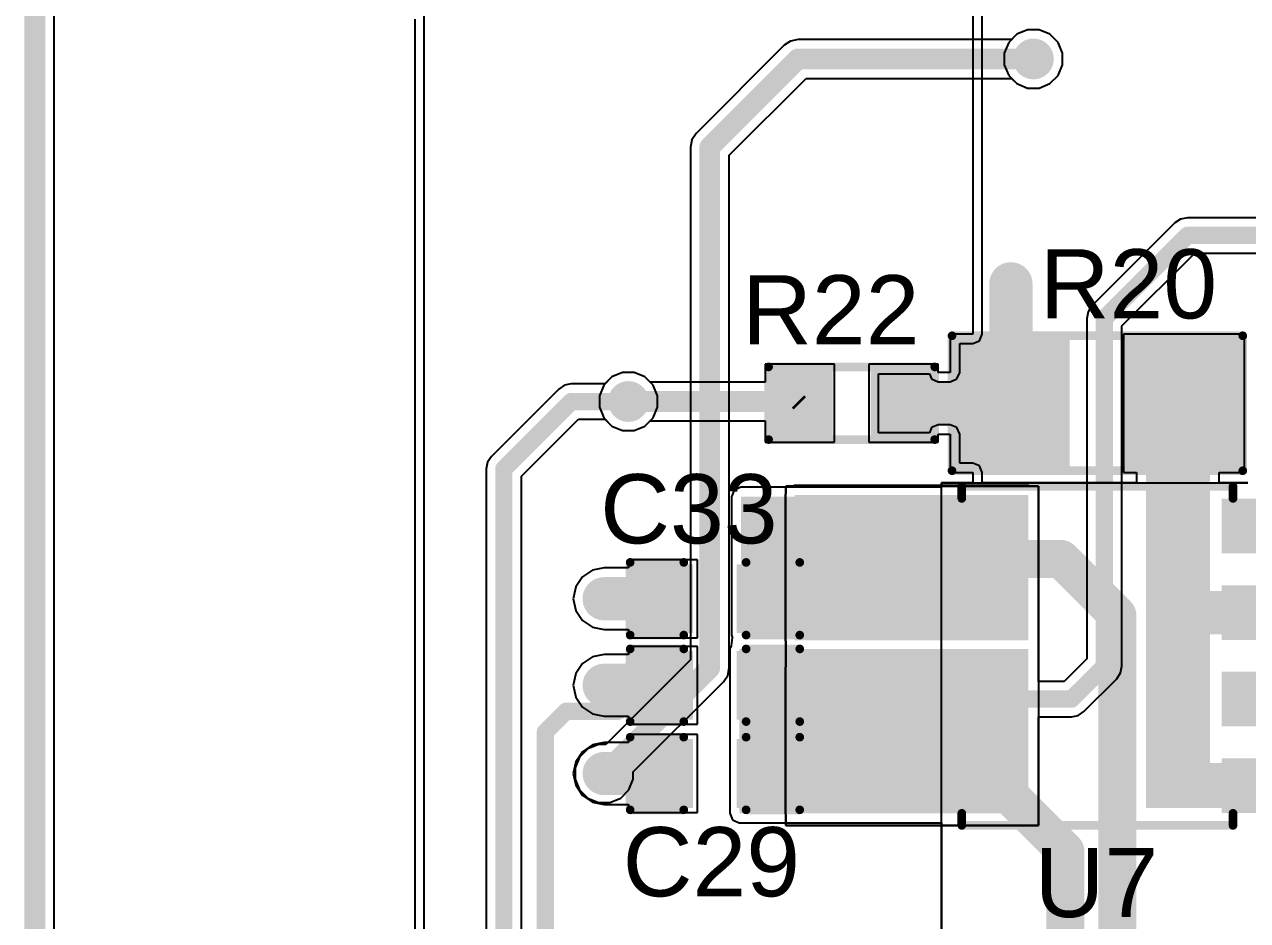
# Model space of a CAD drawing. Header units: millimetres. Extents: x -0.34 to 5.78, y -0.39 to 4.37.
# Drawn here: x 0.489 to 1.196, y 2.707 to 3.225 of the extents above; entities that cross this region are included whole.
import ezdxf

# ---------------------------------------------------------------- set-up
doc = ezdxf.new("R2010")
doc.units = ezdxf.units.MM
doc.header["$MEASUREMENT"] = 0
for name, color, linetype in [('BottomLayer', 5, 'Continuous'), ('BottomSolder', 6, 'Continuous'), ('TopLayer', 1, 'Continuous'), ('TopOverlay', 2, 'Continuous'), ('TopPaste', 8, 'Continuous'), ('TopSolder', 216, 'Continuous'), ('ViaHoleLayer', 16, 'Continuous')]:
    doc.layers.add(name, color=color, linetype=linetype)
doc.styles.add('Arial', font='', dxfattribs={"height": 0.2})
doc.styles.get('Arial').set_extended_font_data('Arial')

# ---------------------------------------------------------------- blocks, each defined once
blk = doc.blocks.new('SOIC_8_10')
at = {"layer": 'TopLayer'}
for points in [[(-0.07579, 0.08681), (-0.07579, 0.06319), (-0.13681, 0.06319), (-0.13681, 0.08681)], [(0.13681, 0.08681), (0.13681, 0.06319), (0.07579, 0.06319), (0.07579, 0.08681)], [(-0.07579, 0.03681), (-0.07579, 0.01319), (-0.13681, 0.01319), (-0.13681, 0.03681)], [(0.13681, 0.03681), (0.13681, 0.01319), (0.07579, 0.01319), (0.07579, 0.03681)], [(-0.07579, -0.01319), (-0.07579, -0.03681), (-0.13681, -0.03681), (-0.13681, -0.01319)], [(0.13681, -0.01319), (0.13681, -0.03681), (0.07579, -0.03681), (0.07579, -0.01319)], [(-0.07579, -0.06319), (-0.07579, -0.08681), (-0.13681, -0.08681), (-0.13681, -0.06319)], [(0.13681, -0.06319), (0.13681, -0.08681), (0.07579, -0.08681), (0.07579, -0.06319)]]:
    blk.add_hatch(color=1, dxfattribs=at).paths.add_polyline_path(points)
at = {"layer": 'TopOverlay'}
blk.add_hatch(color=2, dxfattribs=at).paths.add_polyline_path([(-0.072, 0.062), (-0.059, 0.062), (-0.059, 0.088), (-0.072, 0.088)])
at = {"layer": 'TopPaste'}
for points in [[(-0.07579, 0.08681), (-0.07579, 0.06319), (-0.13681, 0.06319), (-0.13681, 0.08681)], [(0.13681, 0.08681), (0.13681, 0.06319), (0.07579, 0.06319), (0.07579, 0.08681)], [(-0.07579, 0.03681), (-0.07579, 0.01319), (-0.13681, 0.01319), (-0.13681, 0.03681)], [(0.13681, 0.03681), (0.13681, 0.01319), (0.07579, 0.01319), (0.07579, 0.03681)], [(-0.07579, -0.01319), (-0.07579, -0.03681), (-0.13681, -0.03681), (-0.13681, -0.01319)], [(0.13681, -0.01319), (0.13681, -0.03681), (0.07579, -0.03681), (0.07579, -0.01319)], [(-0.07579, -0.06319), (-0.07579, -0.08681), (-0.13681, -0.08681), (-0.13681, -0.06319)], [(0.13681, -0.06319), (0.13681, -0.08681), (0.07579, -0.08681), (0.07579, -0.06319)]]:
    blk.add_hatch(color=8, dxfattribs=at).paths.add_polyline_path(points)
at = {"layer": 'TopSolder'}
for points in [[(-0.07179, 0.09081), (-0.07179, 0.05919), (-0.14081, 0.05919), (-0.14081, 0.09081)], [(0.14081, 0.09081), (0.14081, 0.05919), (0.07179, 0.05919), (0.07179, 0.09081)], [(-0.07179, 0.04081), (-0.07179, 0.00919), (-0.14081, 0.00919), (-0.14081, 0.04081)], [(0.14081, 0.04081), (0.14081, 0.00919), (0.07179, 0.00919), (0.07179, 0.04081)], [(-0.07179, -0.00919), (-0.07179, -0.04081), (-0.14081, -0.04081), (-0.14081, -0.00919)], [(0.14081, -0.00919), (0.14081, -0.04081), (0.07179, -0.04081), (0.07179, -0.00919)], [(-0.07179, -0.05919), (-0.07179, -0.09081), (-0.14081, -0.09081), (-0.14081, -0.05919)], [(0.14081, -0.05919), (0.14081, -0.09081), (0.07179, -0.09081), (0.07179, -0.05919)]]:
    blk.add_hatch(color=216, dxfattribs=at).paths.add_polyline_path(points)
at = {"layer": 'TopOverlay', "const_width": 0.005}
for points in [[(-0.07837, 0.098), (-0.07837, 0.091)], [(0.07837, 0.098), (-0.07837, 0.098)], [(0.07837, 0.098), (0.07837, 0.091)], [(-0.143, 0.075), (-0.148, 0.08)], [(-0.148, 0.08), (-0.148, 0.07)], [(-0.143, 0.075), (-0.148, 0.07)], [(-0.07837, -0.091), (-0.07837, -0.098)], [(0.07837, -0.091), (0.07837, -0.098)], [(0.07837, -0.098), (-0.07837, -0.098)]]:
    blk.add_lwpolyline(points, dxfattribs=at)
at = {"layer": 'TopOverlay', "const_width": 0.0025}
for points in [[(-0.07962, 0.098, 1), (-0.07712, 0.098, 1)], [(-0.07962, 0.098, 1), (-0.07712, 0.098, 1)], [(0.07712, 0.098, 1), (0.07962, 0.098, 1)], [(0.07712, 0.098, 1), (0.07962, 0.098, 1)], [(-0.07962, 0.091, 1), (-0.07712, 0.091, 1)], [(0.07712, 0.091, 1), (0.07962, 0.091, 1)], [(-0.14925, 0.08, 1), (-0.14675, 0.08, 1)], [(-0.14925, 0.08, 1), (-0.14675, 0.08, 1)], [(-0.14925, 0.07, 1), (-0.14675, 0.07, 1)], [(-0.14925, 0.07, 1), (-0.14675, 0.07, 1)], [(-0.14425, 0.075, 1), (-0.14175, 0.075, 1)], [(-0.14425, 0.075, 1), (-0.14175, 0.075, 1)], [(-0.07962, -0.091, 1), (-0.07712, -0.091, 1)], [(0.07712, -0.091, 1), (0.07962, -0.091, 1)], [(-0.07962, -0.098, 1), (-0.07712, -0.098, 1)], [(-0.07962, -0.098, 1), (-0.07712, -0.098, 1)], [(0.07712, -0.098, 1), (0.07962, -0.098, 1)], [(0.07712, -0.098, 1), (0.07962, -0.098, 1)]]:
    blk.add_lwpolyline(points, format="xyb", close=True, dxfattribs=at)
blk = doc.blocks.new('R___0603_49')
at = {"layer": 'TopLayer'}
for points in [[(-0.015, 0.0175), (-0.015, -0.0175), (-0.045, -0.0175), (-0.045, 0.0175)], [(0.045, 0.0175), (0.045, -0.0175), (0.015, -0.0175), (0.015, 0.0175)]]:
    blk.add_hatch(color=1, dxfattribs=at).paths.add_polyline_path(points)
at = {"layer": 'TopPaste'}
for points in [[(-0.015, 0.0175), (-0.015, -0.0175), (-0.045, -0.0175), (-0.045, 0.0175)], [(0.045, 0.0175), (0.045, -0.0175), (0.015, -0.0175), (0.015, 0.0175)]]:
    blk.add_hatch(color=8, dxfattribs=at).paths.add_polyline_path(points)
at = {"layer": 'TopSolder'}
for points in [[(-0.011, 0.0215), (-0.011, -0.0215), (-0.049, -0.0215), (-0.049, 0.0215)], [(0.049, 0.0215), (0.049, -0.0215), (0.011, -0.0215), (0.011, 0.0215)]]:
    blk.add_hatch(color=216, dxfattribs=at).paths.add_polyline_path(points)
at = {"layer": 'TopOverlay', "const_width": 0.005}
for points in [[(-0.048, 0.021), (0.048, 0.021)], [(-0.048, -0.021), (-0.048, 0.021)], [(0.048, -0.021), (0.048, 0.021)], [(-0.048, -0.021), (0.048, -0.021)]]:
    blk.add_lwpolyline(points, dxfattribs=at)
at = {"layer": 'TopOverlay', "const_width": 0.0025}
for points in [[(-0.04925, 0.021, 1), (-0.04675, 0.021, 1)], [(-0.04925, 0.021, 1), (-0.04675, 0.021, 1)], [(0.04675, 0.021, 1), (0.04925, 0.021, 1)], [(0.04675, 0.021, 1), (0.04925, 0.021, 1)], [(-0.04925, -0.021, 1), (-0.04675, -0.021, 1)], [(-0.04925, -0.021, 1), (-0.04675, -0.021, 1)], [(0.04675, -0.021, 1), (0.04925, -0.021, 1)], [(0.04675, -0.021, 1), (0.04925, -0.021, 1)]]:
    blk.add_lwpolyline(points, format="xyb", close=True, dxfattribs=at)
blk = doc.blocks.new('R___1206_51')
at = {"layer": 'TopLayer'}
for points in [[(-0.08, 0.035), (-0.02, 0.035), (-0.02, -0.035), (-0.08, -0.035)], [(0.02, 0.035), (0.08, 0.035), (0.08, -0.035), (0.02, -0.035)]]:
    blk.add_hatch(color=1, dxfattribs=at).paths.add_polyline_path(points)
at = {"layer": 'TopPaste'}
for points in [[(-0.08, 0.035), (-0.02, 0.035), (-0.02, -0.035), (-0.08, -0.035)], [(0.02, 0.035), (0.08, 0.035), (0.08, -0.035), (0.02, -0.035)]]:
    blk.add_hatch(color=8, dxfattribs=at).paths.add_polyline_path(points)
at = {"layer": 'TopSolder'}
for points in [[(-0.084, 0.039), (-0.016, 0.039), (-0.016, -0.039), (-0.084, -0.039)], [(0.016, 0.039), (0.084, 0.039), (0.084, -0.039), (0.016, -0.039)]]:
    blk.add_hatch(color=216, dxfattribs=at).paths.add_polyline_path(points)
at = {"layer": 'TopOverlay', "const_width": 0.005}
for points in [[(-0.084, -0.039), (-0.084, 0.039)], [(-0.084, 0.039), (0.084, 0.039)], [(0.084, -0.039), (0.084, 0.039)], [(-0.084, -0.039), (0.084, -0.039)]]:
    blk.add_lwpolyline(points, dxfattribs=at)
at = {"layer": 'TopOverlay', "const_width": 0.0025}
for points in [[(-0.08525, 0.039, 1), (-0.08275, 0.039, 1)], [(-0.08525, 0.039, 1), (-0.08275, 0.039, 1)], [(0.08275, 0.039, 1), (0.08525, 0.039, 1)], [(0.08275, 0.039, 1), (0.08525, 0.039, 1)], [(-0.08525, -0.039, 1), (-0.08275, -0.039, 1)], [(-0.08525, -0.039, 1), (-0.08275, -0.039, 1)], [(0.08275, -0.039, 1), (0.08525, -0.039, 1)], [(0.08275, -0.039, 1), (0.08525, -0.039, 1)]]:
    blk.add_lwpolyline(points, format="xyb", close=True, dxfattribs=at)
blk = doc.blocks.new('C___0603_117')
at = {"layer": 'TopLayer'}
for points in [[(-0.015, 0.0175), (-0.015, -0.0175), (-0.045, -0.0175), (-0.045, 0.0175)], [(0.045, 0.0175), (0.045, -0.0175), (0.015, -0.0175), (0.015, 0.0175)]]:
    blk.add_hatch(color=1, dxfattribs=at).paths.add_polyline_path(points)
at = {"layer": 'TopPaste'}
for points in [[(-0.015, 0.0175), (-0.015, -0.0175), (-0.045, -0.0175), (-0.045, 0.0175)], [(0.045, 0.0175), (0.045, -0.0175), (0.015, -0.0175), (0.015, 0.0175)]]:
    blk.add_hatch(color=8, dxfattribs=at).paths.add_polyline_path(points)
at = {"layer": 'TopSolder'}
for points in [[(-0.01264, 0.01986), (-0.01264, -0.01986), (-0.04736, -0.01986), (-0.04736, 0.01986)], [(0.04736, 0.01986), (0.04736, -0.01986), (0.01264, -0.01986), (0.01264, 0.01986)]]:
    blk.add_hatch(color=216, dxfattribs=at).paths.add_polyline_path(points)
at = {"layer": 'TopOverlay', "const_width": 0.005}
for points in [[(-0.018, 0.021), (-0.049, 0.021)], [(-0.049, 0.021), (-0.049, -0.021)], [(0.049, 0.021), (0.018, 0.021)], [(0.049, 0.021), (0.049, -0.021)], [(-0.018, -0.021), (-0.049, -0.021)], [(0.049, -0.021), (0.018, -0.021)]]:
    blk.add_lwpolyline(points, dxfattribs=at)
at = {"layer": 'TopOverlay', "const_width": 0.0025}
for points in [[(-0.05025, 0.021, 1), (-0.04775, 0.021, 1)], [(-0.05025, 0.021, 1), (-0.04775, 0.021, 1)], [(-0.01925, 0.021, 1), (-0.01675, 0.021, 1)], [(0.01675, 0.021, 1), (0.01925, 0.021, 1)], [(0.04775, 0.021, 1), (0.05025, 0.021, 1)], [(0.04775, 0.021, 1), (0.05025, 0.021, 1)], [(-0.05025, -0.021, 1), (-0.04775, -0.021, 1)], [(-0.05025, -0.021, 1), (-0.04775, -0.021, 1)], [(-0.01925, -0.021, 1), (-0.01675, -0.021, 1)], [(0.01675, -0.021, 1), (0.01925, -0.021, 1)], [(0.04775, -0.021, 1), (0.05025, -0.021, 1)], [(0.04775, -0.021, 1), (0.05025, -0.021, 1)]]:
    blk.add_lwpolyline(points, format="xyb", close=True, dxfattribs=at)
blk = doc.blocks.new('C___0603_118')
at = {"layer": 'TopLayer'}
for points in [[(-0.015, 0.0175), (-0.015, -0.0175), (-0.045, -0.0175), (-0.045, 0.0175)], [(0.045, 0.0175), (0.045, -0.0175), (0.015, -0.0175), (0.015, 0.0175)]]:
    blk.add_hatch(color=1, dxfattribs=at).paths.add_polyline_path(points)
at = {"layer": 'TopPaste'}
for points in [[(-0.015, 0.0175), (-0.015, -0.0175), (-0.045, -0.0175), (-0.045, 0.0175)], [(0.045, 0.0175), (0.045, -0.0175), (0.015, -0.0175), (0.015, 0.0175)]]:
    blk.add_hatch(color=8, dxfattribs=at).paths.add_polyline_path(points)
at = {"layer": 'TopSolder'}
for points in [[(-0.01264, 0.01986), (-0.01264, -0.01986), (-0.04736, -0.01986), (-0.04736, 0.01986)], [(0.04736, 0.01986), (0.04736, -0.01986), (0.01264, -0.01986), (0.01264, 0.01986)]]:
    blk.add_hatch(color=216, dxfattribs=at).paths.add_polyline_path(points)
at = {"layer": 'TopOverlay', "const_width": 0.005}
for points in [[(-0.018, 0.021), (-0.049, 0.021)], [(-0.049, 0.021), (-0.049, -0.021)], [(0.049, 0.021), (0.018, 0.021)], [(0.049, 0.021), (0.049, -0.021)], [(-0.018, -0.021), (-0.049, -0.021)], [(0.049, -0.021), (0.018, -0.021)]]:
    blk.add_lwpolyline(points, dxfattribs=at)
at = {"layer": 'TopOverlay', "const_width": 0.0025}
for points in [[(-0.05025, 0.021, 1), (-0.04775, 0.021, 1)], [(-0.05025, 0.021, 1), (-0.04775, 0.021, 1)], [(-0.01925, 0.021, 1), (-0.01675, 0.021, 1)], [(0.01675, 0.021, 1), (0.01925, 0.021, 1)], [(0.04775, 0.021, 1), (0.05025, 0.021, 1)], [(0.04775, 0.021, 1), (0.05025, 0.021, 1)], [(-0.05025, -0.021, 1), (-0.04775, -0.021, 1)], [(-0.05025, -0.021, 1), (-0.04775, -0.021, 1)], [(-0.01925, -0.021, 1), (-0.01675, -0.021, 1)], [(0.01675, -0.021, 1), (0.01925, -0.021, 1)], [(0.04775, -0.021, 1), (0.05025, -0.021, 1)], [(0.04775, -0.021, 1), (0.05025, -0.021, 1)]]:
    blk.add_lwpolyline(points, format="xyb", close=True, dxfattribs=at)
blk = doc.blocks.new('C___0603_121')
at = {"layer": 'TopLayer'}
for points in [[(-0.015, 0.0175), (-0.015, -0.0175), (-0.045, -0.0175), (-0.045, 0.0175)], [(0.045, 0.0175), (0.045, -0.0175), (0.015, -0.0175), (0.015, 0.0175)]]:
    blk.add_hatch(color=1, dxfattribs=at).paths.add_polyline_path(points)
at = {"layer": 'TopPaste'}
for points in [[(-0.015, 0.0175), (-0.015, -0.0175), (-0.045, -0.0175), (-0.045, 0.0175)], [(0.045, 0.0175), (0.045, -0.0175), (0.015, -0.0175), (0.015, 0.0175)]]:
    blk.add_hatch(color=8, dxfattribs=at).paths.add_polyline_path(points)
at = {"layer": 'TopSolder'}
for points in [[(-0.01264, 0.01986), (-0.01264, -0.01986), (-0.04736, -0.01986), (-0.04736, 0.01986)], [(0.04736, 0.01986), (0.04736, -0.01986), (0.01264, -0.01986), (0.01264, 0.01986)]]:
    blk.add_hatch(color=216, dxfattribs=at).paths.add_polyline_path(points)
at = {"layer": 'TopOverlay', "const_width": 0.005}
for points in [[(-0.049, 0.021), (-0.018, 0.021)], [(-0.049, -0.021), (-0.049, 0.021)], [(0.018, 0.021), (0.049, 0.021)], [(0.049, -0.021), (0.049, 0.021)], [(-0.049, -0.021), (-0.018, -0.021)], [(0.018, -0.021), (0.049, -0.021)]]:
    blk.add_lwpolyline(points, dxfattribs=at)
at = {"layer": 'TopOverlay', "const_width": 0.0025}
for points in [[(-0.05025, 0.021, 1), (-0.04775, 0.021, 1)], [(-0.05025, 0.021, 1), (-0.04775, 0.021, 1)], [(-0.01925, 0.021, 1), (-0.01675, 0.021, 1)], [(0.01675, 0.021, 1), (0.01925, 0.021, 1)], [(0.04775, 0.021, 1), (0.05025, 0.021, 1)], [(0.04775, 0.021, 1), (0.05025, 0.021, 1)], [(-0.05025, -0.021, 1), (-0.04775, -0.021, 1)], [(-0.05025, -0.021, 1), (-0.04775, -0.021, 1)], [(-0.01925, -0.021, 1), (-0.01675, -0.021, 1)], [(0.01675, -0.021, 1), (0.01925, -0.021, 1)], [(0.04775, -0.021, 1), (0.05025, -0.021, 1)], [(0.04775, -0.021, 1), (0.05025, -0.021, 1)]]:
    blk.add_lwpolyline(points, format="xyb", close=True, dxfattribs=at)

msp = doc.modelspace()

# ---------------------------------------------------------------- hatches: boundary and pattern name
at = {"layer": 'BottomLayer'}
h = msp.add_hatch(color=5, dxfattribs=at)
edge = h.paths.add_edge_path()
edge.add_arc((1.072, 3.205), 0.01181, 0, 360)
h = msp.add_hatch(color=5, dxfattribs=at)
edge = h.paths.add_edge_path()
edge.add_arc((1.059, 3.075), 0.01181, 0, 360)
h = msp.add_hatch(color=5, dxfattribs=at)
edge = h.paths.add_edge_path()
edge.add_arc((0.838, 3.007), 0.01181, 0, 360)
for points in [[(1.069, 2.953), (0.934, 2.953), (0.934, 2.869), (1.069, 2.869)], [(1.069, 2.853), (0.934, 2.853), (0.934, 2.769), (1.069, 2.769)]]:
    msp.add_hatch(color=5, dxfattribs=at).paths.add_polyline_path(points)
h = msp.add_hatch(color=5, dxfattribs=at)
edge = h.paths.add_edge_path()
edge.add_arc((0.951, 2.935), 0.01181, 0, 360)
h = msp.add_hatch(color=5, dxfattribs=at)
edge = h.paths.add_edge_path()
edge.add_arc((1.052, 2.935), 0.01181, 0, 360)
h = msp.add_hatch(color=5, dxfattribs=at)
edge = h.paths.add_edge_path()
edge.add_arc((0.824, 2.893), 0.01181, 0, 360)
h = msp.add_hatch(color=5, dxfattribs=at)
edge = h.paths.add_edge_path()
edge.add_arc((0.951, 2.887), 0.01181, 0, 360)
h = msp.add_hatch(color=5, dxfattribs=at)
edge = h.paths.add_edge_path()
edge.add_arc((1.052, 2.88561), 0.01181, 0, 360)
h = msp.add_hatch(color=5, dxfattribs=at)
edge = h.paths.add_edge_path()
edge.add_arc((0.824, 2.843), 0.01181, 0, 360)
h = msp.add_hatch(color=5, dxfattribs=at)
edge = h.paths.add_edge_path()
edge.add_arc((0.951, 2.835), 0.01181, 0, 360)
h = msp.add_hatch(color=5, dxfattribs=at)
edge = h.paths.add_edge_path()
edge.add_arc((1.052, 2.835), 0.01181, 0, 360)
h = msp.add_hatch(color=5, dxfattribs=at)
edge = h.paths.add_edge_path()
edge.add_arc((0.824, 2.792), 0.01181, 0, 360)
h = msp.add_hatch(color=5, dxfattribs=at)
edge = h.paths.add_edge_path()
edge.add_arc((0.951, 2.787), 0.01181, 0, 360)
h = msp.add_hatch(color=5, dxfattribs=at)
edge = h.paths.add_edge_path()
edge.add_arc((1.052, 2.78561), 0.01181, 0, 360)
at = {"layer": 'BottomSolder'}
h = msp.add_hatch(color=6, dxfattribs=at)
edge = h.paths.add_edge_path()
edge.add_arc((1.072, 3.205), 0.00991, 0, 360)
h = msp.add_hatch(color=6, dxfattribs=at)
edge = h.paths.add_edge_path()
edge.add_arc((1.059, 3.075), 0.00991, 0, 360)
h = msp.add_hatch(color=6, dxfattribs=at)
edge = h.paths.add_edge_path()
edge.add_arc((0.838, 3.007), 0.00991, 0, 360)
h = msp.add_hatch(color=6, dxfattribs=at)
edge = h.paths.add_edge_path()
edge.add_arc((0.951, 2.935), 0.00991, 0, 360)
h = msp.add_hatch(color=6, dxfattribs=at)
edge = h.paths.add_edge_path()
edge.add_arc((1.052, 2.935), 0.00991, 0, 360)
h = msp.add_hatch(color=6, dxfattribs=at)
edge = h.paths.add_edge_path()
edge.add_arc((0.824, 2.893), 0.00991, 0, 360)
h = msp.add_hatch(color=6, dxfattribs=at)
edge = h.paths.add_edge_path()
edge.add_arc((0.951, 2.887), 0.00991, 0, 360)
h = msp.add_hatch(color=6, dxfattribs=at)
edge = h.paths.add_edge_path()
edge.add_arc((1.052, 2.88561), 0.00991, 0, 360)
h = msp.add_hatch(color=6, dxfattribs=at)
edge = h.paths.add_edge_path()
edge.add_arc((0.824, 2.843), 0.00991, 0, 360)
h = msp.add_hatch(color=6, dxfattribs=at)
edge = h.paths.add_edge_path()
edge.add_arc((0.951, 2.835), 0.00991, 0, 360)
h = msp.add_hatch(color=6, dxfattribs=at)
edge = h.paths.add_edge_path()
edge.add_arc((1.052, 2.835), 0.00991, 0, 360)
h = msp.add_hatch(color=6, dxfattribs=at)
edge = h.paths.add_edge_path()
edge.add_arc((0.824, 2.792), 0.00991, 0, 360)
h = msp.add_hatch(color=6, dxfattribs=at)
edge = h.paths.add_edge_path()
edge.add_arc((0.951, 2.787), 0.00991, 0, 360)
h = msp.add_hatch(color=6, dxfattribs=at)
edge = h.paths.add_edge_path()
edge.add_arc((1.052, 2.78561), 0.00991, 0, 360)
at = {"layer": 'TopLayer'}
h = msp.add_hatch(color=1, dxfattribs=at)
edge = h.paths.add_edge_path()
edge.add_arc((1.072, 3.205), 0.01181, 0, 360)
h = msp.add_hatch(color=1, dxfattribs=at)
edge = h.paths.add_edge_path()
edge.add_arc((1.059, 3.075), 0.01181, 0, 360)
h = msp.add_hatch(color=1, dxfattribs=at)
edge = h.paths.add_edge_path()
edge.add_arc((0.838, 3.007), 0.01181, 0, 360)
for points in [[(1.137, 2.772), (1.174, 2.772), (1.174, 2.988), (1.137, 2.988)], [(1.069, 2.952), (0.903, 2.952), (0.903, 2.872), (1.069, 2.872)], [(1.069, 2.864), (0.902, 2.864), (0.902, 2.769), (1.069, 2.769)]]:
    msp.add_hatch(color=1, dxfattribs=at).paths.add_polyline_path(points)
h = msp.add_hatch(color=1, dxfattribs=at)
edge = h.paths.add_edge_path()
edge.add_arc((0.951, 2.935), 0.01181, 0, 360)
h = msp.add_hatch(color=1, dxfattribs=at)
edge = h.paths.add_edge_path()
edge.add_arc((1.052, 2.935), 0.01181, 0, 360)
h = msp.add_hatch(color=1, dxfattribs=at)
edge = h.paths.add_edge_path()
edge.add_arc((0.824, 2.893), 0.01181, 0, 360)
h = msp.add_hatch(color=1, dxfattribs=at)
edge = h.paths.add_edge_path()
edge.add_arc((0.951, 2.887), 0.01181, 0, 360)
h = msp.add_hatch(color=1, dxfattribs=at)
edge = h.paths.add_edge_path()
edge.add_arc((1.052, 2.88561), 0.01181, 0, 360)
h = msp.add_hatch(color=1, dxfattribs=at)
edge = h.paths.add_edge_path()
edge.add_arc((0.824, 2.843), 0.01181, 0, 360)
h = msp.add_hatch(color=1, dxfattribs=at)
edge = h.paths.add_edge_path()
edge.add_arc((0.951, 2.835), 0.01181, 0, 360)
h = msp.add_hatch(color=1, dxfattribs=at)
edge = h.paths.add_edge_path()
edge.add_arc((1.052, 2.835), 0.01181, 0, 360)
h = msp.add_hatch(color=1, dxfattribs=at)
edge = h.paths.add_edge_path()
edge.add_arc((0.824, 2.792), 0.01181, 0, 360)
h = msp.add_hatch(color=1, dxfattribs=at)
edge = h.paths.add_edge_path()
edge.add_arc((0.951, 2.787), 0.01181, 0, 360)
h = msp.add_hatch(color=1, dxfattribs=at)
edge = h.paths.add_edge_path()
edge.add_arc((1.052, 2.78561), 0.01181, 0, 360)
at = {"layer": 'TopSolder'}
h = msp.add_hatch(color=216, dxfattribs=at)
edge = h.paths.add_edge_path()
edge.add_arc((1.072, 3.205), 0.00991, 0, 360)
h = msp.add_hatch(color=216, dxfattribs=at)
edge = h.paths.add_edge_path()
edge.add_arc((1.059, 3.075), 0.00991, 0, 360)
h = msp.add_hatch(color=216, dxfattribs=at)
edge = h.paths.add_edge_path()
edge.add_arc((0.838, 3.007), 0.00991, 0, 360)
h = msp.add_hatch(color=216, dxfattribs=at)
edge = h.paths.add_edge_path()
edge.add_arc((0.951, 2.935), 0.00991, 0, 360)
h = msp.add_hatch(color=216, dxfattribs=at)
edge = h.paths.add_edge_path()
edge.add_arc((1.052, 2.935), 0.00991, 0, 360)
h = msp.add_hatch(color=216, dxfattribs=at)
edge = h.paths.add_edge_path()
edge.add_arc((0.824, 2.893), 0.00991, 0, 360)
h = msp.add_hatch(color=216, dxfattribs=at)
edge = h.paths.add_edge_path()
edge.add_arc((0.951, 2.887), 0.00991, 0, 360)
h = msp.add_hatch(color=216, dxfattribs=at)
edge = h.paths.add_edge_path()
edge.add_arc((1.052, 2.88561), 0.00991, 0, 360)
h = msp.add_hatch(color=216, dxfattribs=at)
edge = h.paths.add_edge_path()
edge.add_arc((0.824, 2.843), 0.00991, 0, 360)
h = msp.add_hatch(color=216, dxfattribs=at)
edge = h.paths.add_edge_path()
edge.add_arc((0.951, 2.835), 0.00991, 0, 360)
h = msp.add_hatch(color=216, dxfattribs=at)
edge = h.paths.add_edge_path()
edge.add_arc((1.052, 2.835), 0.00991, 0, 360)
h = msp.add_hatch(color=216, dxfattribs=at)
edge = h.paths.add_edge_path()
edge.add_arc((0.824, 2.792), 0.00991, 0, 360)
h = msp.add_hatch(color=216, dxfattribs=at)
edge = h.paths.add_edge_path()
edge.add_arc((0.951, 2.787), 0.00991, 0, 360)
h = msp.add_hatch(color=216, dxfattribs=at)
edge = h.paths.add_edge_path()
edge.add_arc((1.052, 2.78561), 0.00991, 0, 360)
at = {"layer": 'ViaHoleLayer'}
h = msp.add_hatch(color=16, dxfattribs=at)
edge = h.paths.add_edge_path()
edge.add_arc((1.072, 3.205), 0.00591, 0, 360)
h = msp.add_hatch(color=16, dxfattribs=at)
edge = h.paths.add_edge_path()
edge.add_arc((1.059, 3.075), 0.00591, 0, 360)
h = msp.add_hatch(color=16, dxfattribs=at)
edge = h.paths.add_edge_path()
edge.add_arc((0.838, 3.007), 0.00591, 0, 360)
h = msp.add_hatch(color=16, dxfattribs=at)
edge = h.paths.add_edge_path()
edge.add_arc((0.951, 2.935), 0.00591, 0, 360)
h = msp.add_hatch(color=16, dxfattribs=at)
edge = h.paths.add_edge_path()
edge.add_arc((1.052, 2.935), 0.00591, 0, 360)
h = msp.add_hatch(color=16, dxfattribs=at)
edge = h.paths.add_edge_path()
edge.add_arc((0.824, 2.893), 0.00591, 0, 360)
h = msp.add_hatch(color=16, dxfattribs=at)
edge = h.paths.add_edge_path()
edge.add_arc((0.951, 2.887), 0.00591, 0, 360)
h = msp.add_hatch(color=16, dxfattribs=at)
edge = h.paths.add_edge_path()
edge.add_arc((1.052, 2.88561), 0.00591, 0, 360)
h = msp.add_hatch(color=16, dxfattribs=at)
edge = h.paths.add_edge_path()
edge.add_arc((0.824, 2.843), 0.00591, 0, 360)
h = msp.add_hatch(color=16, dxfattribs=at)
edge = h.paths.add_edge_path()
edge.add_arc((0.951, 2.835), 0.00591, 0, 360)
h = msp.add_hatch(color=16, dxfattribs=at)
edge = h.paths.add_edge_path()
edge.add_arc((1.052, 2.835), 0.00591, 0, 360)
h = msp.add_hatch(color=16, dxfattribs=at)
edge = h.paths.add_edge_path()
edge.add_arc((0.824, 2.792), 0.00591, 0, 360)
h = msp.add_hatch(color=16, dxfattribs=at)
edge = h.paths.add_edge_path()
edge.add_arc((0.951, 2.787), 0.00591, 0, 360)
h = msp.add_hatch(color=16, dxfattribs=at)
edge = h.paths.add_edge_path()
edge.add_arc((1.052, 2.78561), 0.00591, 0, 360)

# ---------------------------------------------------------------- linework, layer by layer
at = {"layer": 'BottomLayer'}
for p, q in [((0.50622, 2.02442), (0.50622, 3.38035)), ((0.936, 3.21622), (0.93171, 3.21536)), ((1.05944, 3.21622), (0.936, 3.21622)), ((0.936, 3.21622), (0.936, 3.21622)), ((1.06248, 3.21925), (1.05944, 3.21622)), ((1.06866, 3.22181), (1.06248, 3.21925)), ((1.07534, 3.22181), (1.06866, 3.22181)), ((1.08152, 3.21925), (1.07534, 3.22181)), ((1.08625, 3.21452), (1.08152, 3.21925)), ((0.92807, 3.21293), (0.87707, 3.16193)), ((0.93171, 3.21536), (0.92807, 3.21293)), ((1.08881, 3.20834), (1.08625, 3.21452)), ((1.08625, 3.19548), (1.08881, 3.20166)), ((1.08881, 3.20166), (1.08881, 3.20834)), ((1.08152, 3.19075), (1.08625, 3.19548)), ((0.89622, 3.14935), (0.94065, 3.19378)), ((0.94065, 3.19378), (1.05944, 3.19378)), ((1.05944, 3.19378), (1.06248, 3.19075)), ((1.06248, 3.19075), (1.06866, 3.18819)), ((1.06866, 3.18819), (1.07534, 3.18819)), ((1.07534, 3.18819), (1.08152, 3.19075)), ((0.87707, 3.16193), (0.87464, 3.15829)), ((0.87464, 3.15829), (0.87378, 3.154)), ((0.87378, 3.154), (0.87378, 3.154)), ((0.87378, 3.154), (0.87378, 2.85765)), ((0.89622, 2.853), (0.89622, 3.14935)), ((1.15379, 3.11021), (1.10579, 3.06221)), ((1.1571, 3.11242), (1.15379, 3.11021)), ((1.161, 3.1132), (1.1571, 3.11242)), ((1.968, 3.1132), (1.161, 3.1132)), ((1.1232, 3.05078), (1.16522, 3.0928)), ((1.16522, 3.0928), (1.96378, 3.0928)), ((1.10579, 3.06221), (1.10358, 3.0589)), ((1.10358, 3.0589), (1.1028, 3.055)), ((1.1028, 3.055), (1.1028, 2.85822)), ((1.1232, 2.854), (1.1232, 3.05078)), ((0.82848, 3.02125), (0.82442, 3.0172)), ((0.83466, 3.02381), (0.82848, 3.02125)), ((0.84134, 3.02381), (0.83466, 3.02381)), ((0.84752, 3.02125), (0.84134, 3.02381)), ((0.85225, 3.01652), (0.84752, 3.02125)), ((0.79779, 3.01421), (0.75879, 2.97521)), ((0.8011, 3.01642), (0.79779, 3.01421)), ((0.805, 3.0172), (0.8011, 3.01642)), ((0.82442, 3.0172), (0.805, 3.0172)), ((0.85481, 3.01034), (0.85225, 3.01652)), ((0.85481, 3.00366), (0.85481, 3.01034)), ((0.7762, 2.96378), (0.80922, 2.9968)), ((0.80922, 2.9968), (0.82442, 2.9968)), ((0.82442, 2.9968), (0.82848, 2.99275)), ((0.84752, 2.99275), (0.85225, 2.99748)), ((0.85225, 2.99748), (0.85481, 3.00366)), ((0.82848, 2.99275), (0.83466, 2.99019)), ((0.83466, 2.99019), (0.84134, 2.99019)), ((0.84134, 2.99019), (0.84752, 2.99275)), ((0.75658, 2.9719), (0.7558, 2.968)), ((0.75879, 2.97521), (0.75658, 2.9719)), ((0.7558, 2.968), (0.7558, 2.448)), ((0.7762, 2.45222), (0.7762, 2.96378)), ((0.929, 2.762), (0.929, 2.958)), ((0.929, 2.958), (1.075, 2.958)), ((0.93301, 2.958), (0.929, 2.958)), ((0.929, 2.958), (0.929, 2.95399)), ((0.934, 2.95841), (0.93301, 2.958)), ((1.069, 2.95841), (0.934, 2.95841)), ((1.06999, 2.958), (1.069, 2.95841)), ((1.075, 2.958), (1.06999, 2.958)), ((1.075, 2.958), (1.075, 2.762)), ((1.075, 2.8452), (1.075, 2.958)), ((0.929, 2.95399), (0.92859, 2.953)), ((0.92859, 2.953), (0.92859, 2.869)), ((0.92859, 2.869), (0.929, 2.86801)), ((0.929, 2.86801), (0.929, 2.85399)), ((0.87378, 2.85765), (0.82495, 2.80881)), ((1.1028, 2.85822), (1.08978, 2.8452)), ((0.89293, 2.84507), (0.89536, 2.84871)), ((0.89536, 2.84871), (0.89622, 2.853)), ((0.929, 2.85399), (0.92859, 2.853)), ((0.92859, 2.853), (0.92859, 2.769)), ((1.12021, 2.84679), (1.12242, 2.8501)), ((1.12242, 2.8501), (1.1232, 2.854)), ((0.84081, 2.79295), (0.89293, 2.84507)), ((0.89293, 2.84507), (0.89293, 2.84507)), ((1.08978, 2.8452), (1.075, 2.8452)), ((1.10121, 2.82779), (1.12021, 2.84679)), ((1.0979, 2.82558), (1.10121, 2.82779)), ((1.075, 2.762), (1.075, 2.8248)), ((1.075, 2.8248), (1.094, 2.8248)), ((1.094, 2.8248), (1.0979, 2.82558)), ((0.81448, 2.80625), (0.80975, 2.80152)), ((0.82066, 2.80881), (0.81448, 2.80625)), ((0.82495, 2.80881), (0.82066, 2.80881)), ((0.80975, 2.80152), (0.80719, 2.79534)), ((0.80719, 2.79534), (0.80719, 2.78866)), ((0.84081, 2.78866), (0.84081, 2.79295)), ((0.80719, 2.78866), (0.80975, 2.78248)), ((0.83825, 2.78248), (0.84081, 2.78866)), ((0.80975, 2.78248), (0.81448, 2.77775)), ((0.81448, 2.77775), (0.82066, 2.77519)), ((0.82734, 2.77519), (0.83352, 2.77775)), ((0.83352, 2.77775), (0.83825, 2.78248)), ((0.82066, 2.77519), (0.82734, 2.77519)), ((0.92859, 2.769), (0.929, 2.76801)), ((0.929, 2.76801), (0.929, 2.762)), ((1.07, 2.762), (0.929, 2.762)), ((0.929, 2.762), (1.075, 2.762)), ((1.075, 2.762), (1.069, 2.762)), ((1.069, 2.762), (1.07, 2.762))]:
    msp.add_line(p, q, dxfattribs=at)
for points, const_width in [([(0.495, 1.803), (0.495, 3.385)], 0.012), ([(0.885, 3.154), (0.936, 3.205)], 0.012), ([(0.936, 3.205), (1.072, 3.205)], 0.012), ([(0.885, 2.853), (0.885, 3.154)], 0.012), ([(1.113, 3.055), (1.161, 3.103)], 0.01), ([(1.161, 3.103), (1.968, 3.103)], 0.01), ([(1.113, 2.854), (1.113, 3.055)], 0.01), ([(0.766, 2.968), (0.805, 3.007)], 0.01), ([(0.805, 3.007), (0.838, 3.007)], 0.01), ([(0.766, 2.448), (0.766, 2.968)], 0.01), ([(0.824, 2.792), (0.885, 2.853)], 0.012), ([(1.094, 2.835), (1.113, 2.854)], 0.01), ([(1.052, 2.835), (1.094, 2.835)], 0.01)]:
    msp.add_lwpolyline(points, dxfattribs=dict(at, const_width=const_width))
for points, const_width in [([(0.933, 3.205, 1), (0.939, 3.205, 1)], 0.006), ([(0.933, 3.205, 1), (0.939, 3.205, 1)], 0.006), ([(1.069, 3.205, 1), (1.075, 3.205, 1)], 0.006), ([(0.882, 3.154, 1), (0.888, 3.154, 1)], 0.006), ([(0.882, 3.154, 1), (0.888, 3.154, 1)], 0.006), ([(1.1585, 3.103, 1), (1.1635, 3.103, 1)], 0.005), ([(1.1585, 3.103, 1), (1.1635, 3.103, 1)], 0.005), ([(1.1105, 3.055, 1), (1.1155, 3.055, 1)], 0.005), ([(1.1105, 3.055, 1), (1.1155, 3.055, 1)], 0.005), ([(0.8025, 3.007, 1), (0.8075, 3.007, 1)], 0.005), ([(0.8025, 3.007, 1), (0.8075, 3.007, 1)], 0.005), ([(0.8355, 3.007, 1), (0.8405, 3.007, 1)], 0.005), ([(0.7635, 2.968, 1), (0.7685, 2.968, 1)], 0.005), ([(0.7635, 2.968, 1), (0.7685, 2.968, 1)], 0.005), ([(0.882, 2.853, 1), (0.888, 2.853, 1)], 0.006), ([(0.882, 2.853, 1), (0.888, 2.853, 1)], 0.006), ([(1.1105, 2.854, 1), (1.1155, 2.854, 1)], 0.005), ([(1.1105, 2.854, 1), (1.1155, 2.854, 1)], 0.005), ([(1.0495, 2.835, 1), (1.0545, 2.835, 1)], 0.005), ([(1.0915, 2.835, 1), (1.0965, 2.835, 1)], 0.005), ([(1.0915, 2.835, 1), (1.0965, 2.835, 1)], 0.005), ([(0.821, 2.792, 1), (0.827, 2.792, 1)], 0.006)]:
    msp.add_lwpolyline(points, format="xyb", close=True, dxfattribs=dict(at, const_width=const_width))
at = {"layer": 'TopLayer'}
for p, q in [((1.037, 3.43214), (1.037, 3.046)), ((1.04241, 3.046), (1.04241, 3.42225)), ((0.72, 2.493), (0.72, 3.23378)), ((0.71459, 3.22805), (0.71459, 2.493)), ((1.06248, 3.21925), (1.05775, 3.21452)), ((1.06866, 3.22181), (1.06248, 3.21925)), ((1.07534, 3.22181), (1.06866, 3.22181)), ((1.08152, 3.21925), (1.07534, 3.22181)), ((1.08625, 3.21452), (1.08152, 3.21925)), ((1.05775, 3.21452), (1.05519, 3.20834)), ((1.08881, 3.20834), (1.08625, 3.21452)), ((1.05519, 3.20834), (1.05519, 3.20166)), ((1.05519, 3.20166), (1.05775, 3.19548)), ((1.08625, 3.19548), (1.08881, 3.20166)), ((1.08881, 3.20166), (1.08881, 3.20834)), ((1.05775, 3.19548), (1.06248, 3.19075)), ((1.08152, 3.19075), (1.08625, 3.19548)), ((1.06248, 3.19075), (1.06866, 3.18819)), ((1.06866, 3.18819), (1.07534, 3.18819)), ((1.07534, 3.18819), (1.08152, 3.19075)), ((1.037, 3.046), (1.024, 3.046)), ((1.024, 3.046), (1.024, 3.02384)), ((1.02941, 3.02384), (1.02941, 3.04059)), ((1.02941, 3.04059), (1.037, 3.04059)), ((1.037, 3.04059), (1.04083, 3.04217)), ((1.04083, 3.04217), (1.04241, 3.046)), ((1.194, 3.046), (1.124, 3.046)), ((1.124, 3.046), (1.124, 2.966)), ((1.194, 2.966), (1.194, 3.046)), ((0.957, 3.0285), (0.917, 3.0285)), ((0.917, 3.0285), (0.917, 3.01822)), ((0.957, 2.9835), (0.957, 3.0285)), ((1.017, 3.0285), (0.977, 3.0285)), ((0.977, 3.0285), (0.977, 2.9835)), ((1.017, 3.02384), (1.017, 3.0285)), ((0.82848, 3.02125), (0.82375, 3.01652)), ((0.83466, 3.02381), (0.82848, 3.02125)), ((0.84134, 3.02381), (0.83466, 3.02381)), ((0.84752, 3.02125), (0.84134, 3.02381)), ((0.85056, 3.01822), (0.84752, 3.02125)), ((0.917, 3.01822), (0.85056, 3.01822)), ((0.98241, 2.98891), (0.98241, 3.02309)), ((0.98241, 3.02309), (1.0119, 3.02309)), ((1.0119, 3.02309), (1.01317, 3.02002)), ((1.01317, 3.02002), (1.017, 3.01843)), ((1.024, 3.02384), (1.017, 3.02384)), ((1.017, 3.01843), (1.024, 3.01843)), ((1.024, 3.01843), (1.02783, 3.02002)), ((1.02783, 3.02002), (1.02941, 3.02384)), ((0.82375, 3.01652), (0.82119, 3.01034)), ((0.82119, 3.01034), (0.82119, 3.00366)), ((0.82119, 3.00366), (0.82375, 2.99748)), ((0.82375, 2.99748), (0.82848, 2.99275)), ((0.82848, 2.99275), (0.83466, 2.99019)), ((0.83466, 2.99019), (0.84134, 2.99019)), ((0.84134, 2.99019), (0.84752, 2.99275)), ((0.84752, 2.99275), (0.85056, 2.99578)), ((0.85056, 2.99578), (0.917, 2.99578)), ((0.917, 2.99578), (0.917, 2.9835)), ((1.01317, 2.99198), (1.0119, 2.98891)), ((1.017, 2.99357), (1.01317, 2.99198)), ((1.024, 2.99357), (1.017, 2.99357)), ((1.02783, 2.99198), (1.024, 2.99357)), ((1.02941, 2.98816), (1.02783, 2.99198)), ((0.917, 2.9835), (0.957, 2.9835)), ((0.977, 2.9835), (1.017, 2.9835)), ((1.0119, 2.98891), (0.98241, 2.98891)), ((1.017, 2.9835), (1.017, 2.98816)), ((1.017, 2.98816), (1.024, 2.98816)), ((1.024, 2.98816), (1.024, 2.966)), ((1.02941, 2.97141), (1.02941, 2.98816)), ((1.037, 2.97141), (1.02941, 2.97141)), ((1.04083, 2.96983), (1.037, 2.97141)), ((1.04241, 2.966), (1.04083, 2.96983)), ((1.024, 2.966), (1.037, 2.966)), ((1.037, 2.966), (1.037, 2.96)), ((1.04241, 2.96), (1.04241, 2.966)), ((1.124, 2.966), (1.13159, 2.966)), ((1.13159, 2.966), (1.13159, 2.96)), ((1.17941, 2.96), (1.17941, 2.966)), ((1.17941, 2.966), (1.194, 2.966)), ((0.89917, 2.95583), (0.89759, 2.952)), ((0.903, 2.95741), (0.89917, 2.95583)), ((1.019, 2.95741), (0.903, 2.95741)), ((1.019, 2.497), (1.019, 2.96)), ((1.019, 2.96), (1.196, 2.96)), ((1.037, 2.96), (1.019, 2.96)), ((1.019, 2.96), (1.019, 2.95741)), ((1.13159, 2.96), (1.04241, 2.96)), ((1.196, 2.96), (1.17941, 2.96)), ((0.89759, 2.952), (0.89759, 2.872)), ((0.878, 2.9155), (0.838, 2.9155)), ((0.838, 2.9155), (0.838, 2.91084)), ((0.878, 2.8705), (0.878, 2.9155)), ((0.81138, 2.90562), (0.80752, 2.89983)), ((0.81717, 2.90948), (0.81138, 2.90562)), ((0.824, 2.91084), (0.81717, 2.90948)), ((0.838, 2.91084), (0.824, 2.91084)), ((0.80752, 2.89983), (0.80616, 2.893)), ((0.80616, 2.893), (0.80752, 2.88617)), ((0.80752, 2.88617), (0.81138, 2.88038)), ((0.81138, 2.88038), (0.81717, 2.87652)), ((0.81717, 2.87652), (0.824, 2.87516)), ((0.824, 2.87516), (0.838, 2.87516)), ((0.838, 2.87516), (0.838, 2.8705)), ((0.838, 2.8705), (0.878, 2.8705)), ((0.898, 2.8705), (0.89733, 2.86578)), ((0.89759, 2.872), (0.898, 2.87101)), ((0.898, 2.87101), (0.898, 2.8705)), ((0.898, 2.8705), (0.898, 2.8705)), ((0.878, 2.8655), (0.838, 2.8655)), ((0.838, 2.8655), (0.838, 2.86084)), ((0.878, 2.8205), (0.878, 2.8655)), ((0.89733, 2.86578), (0.89659, 2.864)), ((0.89659, 2.864), (0.89659, 2.769)), ((0.81138, 2.85562), (0.80752, 2.84983)), ((0.81717, 2.85948), (0.81138, 2.85562)), ((0.824, 2.86084), (0.81717, 2.85948)), ((0.838, 2.86084), (0.824, 2.86084)), ((0.80752, 2.84983), (0.80616, 2.843)), ((0.80616, 2.843), (0.80752, 2.83617)), ((0.80752, 2.83617), (0.81138, 2.83038)), ((0.81138, 2.83038), (0.81717, 2.82652)), ((0.81717, 2.82652), (0.824, 2.82516)), ((0.824, 2.82516), (0.838, 2.82516)), ((0.838, 2.82516), (0.838, 2.8205)), ((0.838, 2.8205), (0.878, 2.8205)), ((0.878, 2.8145), (0.838, 2.8145)), ((0.838, 2.8145), (0.838, 2.80984)), ((0.878, 2.7695), (0.878, 2.8145)), ((0.81717, 2.80848), (0.81138, 2.80462)), ((0.824, 2.80984), (0.81717, 2.80848)), ((0.838, 2.80984), (0.824, 2.80984)), ((0.80752, 2.79883), (0.80616, 2.792)), ((0.81138, 2.80462), (0.80752, 2.79883)), ((0.80616, 2.792), (0.80752, 2.78517)), ((0.80752, 2.78517), (0.81138, 2.77938)), ((0.81138, 2.77938), (0.81717, 2.77552)), ((0.81717, 2.77552), (0.824, 2.77416)), ((0.824, 2.77416), (0.838, 2.77416)), ((0.838, 2.77416), (0.838, 2.7695)), ((0.838, 2.7695), (0.878, 2.7695)), ((0.89659, 2.769), (0.89817, 2.76517)), ((0.89817, 2.76517), (0.902, 2.76359)), ((0.902, 2.76359), (1.019, 2.76359)), ((1.019, 2.76359), (1.019, 2.497))]:
    msp.add_line(p, q, dxfattribs=at)
for points, const_width in [([(1.059, 3.006), (1.059, 3.075)], 0.025), ([(0.997, 3.006), (1.059, 3.006)], 0.025), ([(1.15725, 3.00425), (1.159, 3.006)], 0.025), ([(0.838, 3.007), (0.936, 3.007)], 0.012), ([(0.936, 3.007), (0.937, 3.006)], 0.01), ([(1.15725, 2.885), (1.15725, 3.00425)], 0.025), ([(1.052, 2.9115), (1.0565, 2.916)], 0.025), ([(1.0565, 2.916), (1.088, 2.916)], 0.022), ([(1.088, 2.916), (1.1205, 2.8835)], 0.022), ([(1.052, 2.9103), (1.052, 2.9115)], 0.025), ([(0.824, 2.893), (0.858, 2.893)], 0.025), ([(1.1205, 2.6595), (1.1205, 2.8835)], 0.022), ([(1.156, 2.885), (1.15725, 2.885)], 0.025), ([(1.15725, 2.885), (1.2153, 2.885)], 0.025), ([(1.15725, 2.85425), (1.15725, 2.885)], 0.025), ([(1.153, 2.85), (1.15725, 2.85425)], 0.025), ([(0.824, 2.843), (0.858, 2.843)], 0.025), ([(0.824, 2.792), (0.858, 2.792)], 0.025), ([(1.052, 2.78561), (1.05239, 2.78561)], 0.025), ([(1.05239, 2.78561), (1.05239, 2.78561)], 0.025), ([(1.05239, 2.78561), (1.0565, 2.7815)], 0.025), ([(1.0565, 2.78111), (1.0565, 2.7815)], 0.025), ([(1.0565, 2.78111), (1.0905, 2.74711)], 0.022), ([(1.16, 2.785), (1.2153, 2.785)], 0.025), ([(1.0905, 2.5575), (1.0905, 2.74711)], 0.022)]:
    msp.add_lwpolyline(points, dxfattribs=dict(at, const_width=const_width))
for points, const_width in [([(1.05275, 3.075, 1), (1.06525, 3.075, 1)], 0.0125), ([(0.99075, 3.006, 1), (1.00325, 3.006, 1)], 0.0125), ([(1.05275, 3.006, 1), (1.06525, 3.006, 1)], 0.0125), ([(1.05275, 3.006, 1), (1.06525, 3.006, 1)], 0.0125), ([(1.15275, 3.006, 1), (1.16525, 3.006, 1)], 0.0125), ([(0.835, 3.007, 1), (0.841, 3.007, 1)], 0.006), ([(0.933, 3.007, 1), (0.939, 3.007, 1)], 0.006), ([(0.9335, 3.007, 1), (0.9385, 3.007, 1)], 0.005), ([(0.9345, 3.006, 1), (0.9395, 3.006, 1)], 0.005), ([(1.151, 3.00425, 1), (1.1635, 3.00425, 1)], 0.0125), ([(1.151, 3.00425, 1), (1.1635, 3.00425, 1)], 0.0125), ([(1.05025, 2.916, 1), (1.06275, 2.916, 1)], 0.0125), ([(1.051, 2.916, 1), (1.062, 2.916, 1)], 0.011), ([(1.0825, 2.916, 1), (1.0935, 2.916, 1)], 0.011), ([(1.0825, 2.916, 1), (1.0935, 2.916, 1)], 0.011), ([(1.04575, 2.9115, 1), (1.05825, 2.9115, 1)], 0.0125), ([(1.04575, 2.9115, 1), (1.05825, 2.9115, 1)], 0.0125), ([(1.04575, 2.9103, 1), (1.05825, 2.9103, 1)], 0.0125), ([(0.81775, 2.893, 1), (0.83025, 2.893, 1)], 0.0125), ([(0.85175, 2.893, 1), (0.86425, 2.893, 1)], 0.0125), ([(1.115, 2.8835, 1), (1.126, 2.8835, 1)], 0.011), ([(1.115, 2.8835, 1), (1.126, 2.8835, 1)], 0.011), ([(1.14975, 2.885, 1), (1.16225, 2.885, 1)], 0.0125), ([(1.151, 2.885, 1), (1.1635, 2.885, 1)], 0.0125), ([(1.151, 2.885, 1), (1.1635, 2.885, 1)], 0.0125), ([(1.151, 2.885, 1), (1.1635, 2.885, 1)], 0.0125), ([(1.151, 2.885, 1), (1.1635, 2.885, 1)], 0.0125), ([(1.14675, 2.85, 1), (1.15925, 2.85, 1)], 0.0125), ([(1.151, 2.85425, 1), (1.1635, 2.85425, 1)], 0.0125), ([(1.151, 2.85425, 1), (1.1635, 2.85425, 1)], 0.0125), ([(0.81775, 2.843, 1), (0.83025, 2.843, 1)], 0.0125), ([(0.85175, 2.843, 1), (0.86425, 2.843, 1)], 0.0125), ([(0.81775, 2.792, 1), (0.83025, 2.792, 1)], 0.0125), ([(0.85175, 2.792, 1), (0.86425, 2.792, 1)], 0.0125), ([(1.04575, 2.78561, 1), (1.05825, 2.78561, 1)], 0.0125), ([(1.04614, 2.78561, 1), (1.05864, 2.78561, 1)], 0.0125), ([(1.04614, 2.78561, 1), (1.05864, 2.78561, 1)], 0.0125), ([(1.04614, 2.78561, 1), (1.05864, 2.78561, 1)], 0.0125), ([(1.04614, 2.78561, 1), (1.05864, 2.78561, 1)], 0.0125), ([(1.05025, 2.7815, 1), (1.06275, 2.7815, 1)], 0.0125), ([(1.05025, 2.7815, 1), (1.06275, 2.7815, 1)], 0.0125), ([(1.05025, 2.78111, 1), (1.06275, 2.78111, 1)], 0.0125), ([(1.051, 2.78111, 1), (1.062, 2.78111, 1)], 0.011), ([(1.15375, 2.785, 1), (1.16625, 2.785, 1)], 0.0125), ([(1.085, 2.74711, 1), (1.096, 2.74711, 1)], 0.011), ([(1.085, 2.74711, 1), (1.096, 2.74711, 1)], 0.011)]:
    msp.add_lwpolyline(points, format="xyb", close=True, dxfattribs=dict(at, const_width=const_width))
at = {"layer": 'TopOverlay', "const_width": 0.01}
for points in [[(0.79, 2.816), (0.802, 2.828)], [(0.802, 2.828), (0.832, 2.828)], [(0.79, 2.693), (0.79, 2.816)]]:
    msp.add_lwpolyline(points, dxfattribs=at)
at = {"layer": 'TopOverlay', "const_width": 0.005}
for points in [[(0.7995, 2.828, 1), (0.8045, 2.828, 1)], [(0.7995, 2.828, 1), (0.8045, 2.828, 1)], [(0.8295, 2.828, 1), (0.8345, 2.828, 1)], [(0.7875, 2.816, 1), (0.7925, 2.816, 1)], [(0.7875, 2.816, 1), (0.7925, 2.816, 1)]]:
    msp.add_lwpolyline(points, format="xyb", close=True, dxfattribs=at)

# ---------------------------------------------------------------- block references
for name, p in [('R___1206_51', (1.109, 3.006)), ('R___0603_49', (0.967, 3.006)), ('C___0603_121', (0.888, 2.792))]:
    msp.add_blockref(name, p)
at = {"rotation": 180}
for name, p in [('SOIC_8_10', (1.109, 2.86)), ('C___0603_117', (0.888, 2.893)), ('C___0603_118', (0.888, 2.843))]:
    msp.add_blockref(name, p, dxfattribs=at)

# ---------------------------------------------------------------- texts
at = {"layer": 'TopOverlay', "style": 'Arial'}
for s, p in [('R20', (1.07568, 3.05501)), ('R22', (0.90368, 3.04001)), ('C33', (0.82168, 2.92501)), ('C29', (0.83468, 2.72101)), ('U7', (1.07268, 2.70901))]:
    msp.add_text(s, height=0.04, dxfattribs=at).set_placement(p)

doc.saveas('drawing.dxf')
